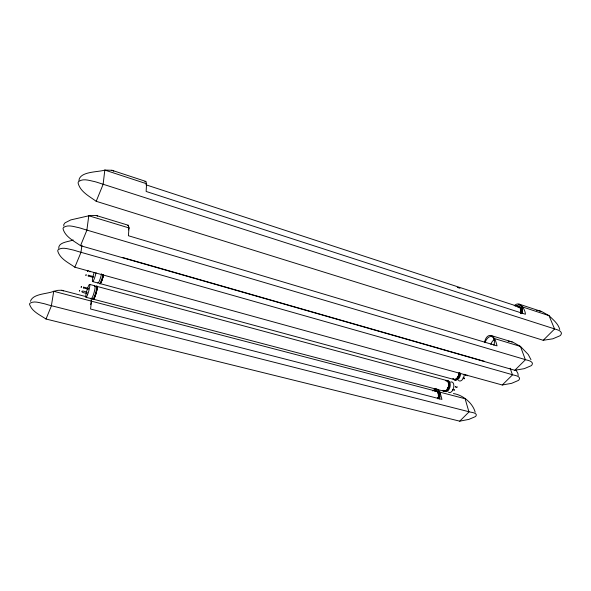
<?xml version="1.0" encoding="UTF-8"?>
<svg xmlns="http://www.w3.org/2000/svg" width="591" height="591" viewBox="0 0 591 591"><rect width="100%" height="100%" fill="white"/><g stroke="black" fill="none" stroke-linecap="round" stroke-linejoin="round"><path stroke-width="0.89" d="M90.201 271.217L90.002 271.919M88.436 275.303L88.244 275.975M83.383 287.824L83.575 287.13L88.62 288.415M83.627 287.196L83.442 287.824M81.159 287.233L81.351 286.532M81.403 286.569L81.211 287.248M79.453 291.186L79.645 290.491M79.696 290.528L79.645 290.809M81.935 245.213L80.937 252.505L74.85 267.198L502.261 385L511.599 383.337L518.292 380.486A3.169 1.263 -28.2 0 0 519.164 379.629C520.708 377.56 517.642 376.024 515.98 375.647A47.745 18.978 -27 0 0 514.104 375.182L77.51 251.315A61.242 42.301 27.2 0 0 73.181 250.008C68.453 249.136 62.58 246.713 58.213 249.72A4.181 2.962 29.9 0 0 57.719 250.99C59.913 258.873 68.622 262.773 74.85 267.198M475.194 412.2C472.748 403.047 462.879 394.906 453.408 393.562M465.59 374.997L465.649 375.381M518.204 375.544L517.901 373.409L516.069 370.217M484.509 342.337C485.093 339.648 486.304 336.442 489.163 335.489C494.549 334.587 496.063 342.448 497.053 345.853L128.395 235.728L129.008 227.934L128.328 225.26L96.303 215.523L89.714 215.589L70.817 219.896L65.003 222.859L63.725 224.661L63.85 226.035M46.032 319.029C40.085 315.01 31.966 311.583 29.55 304.365A3.938 2.63 27.9 0 1 29.978 303.227C34.138 300.568 39.567 302.858 44.007 303.648A57.903 37.669 25.8 0 1 48.093 304.86L470.599 412.156A45.352 17.523 -25.5 0 1 472.512 412.511C474.004 412.806 477.351 413.781 476.05 415.879A2.999 1.167 -26.6 0 1 475.26 416.662L468.862 419.388L459.724 421.169L46.032 319.029L51.343 305.968L53.729 291.289L57.903 290.344L61.575 290.233L85.717 296.549M96.2 201.295C89.448 196.352 80.154 191.728 78.093 183.003A4.521 3.391 33.7 0 1 78.655 181.533C83.265 178.068 89.714 180.669 94.796 181.636A65.793 48.233 30.1 0 1 99.436 183.062L556.19 329.416A50.892 21.025 -28.7 0 1 558.044 330.051C559.943 330.62 562.61 332.755 560.874 334.838A3.391 1.396 -30 0 1 559.906 335.791L552.851 338.798L543.225 340.29L96.2 201.295L103.115 184.377L104.814 170.075L111.913 170.267L145.844 181.422L146.583 183.757L146.125 191.454L525.429 314.249C525.318 309.514 519.548 299.814 514.214 305.835M80.524 245.679C74.141 241.076 65.202 236.954 63.045 228.798A4.292 3.095 31.1 0 1 63.562 227.461C68.009 224.307 74.074 226.796 78.913 227.69A62.749 44.192 28.1 0 1 83.346 229.042L527.024 360.104A48.758 19.673 -27.5 0 1 528.893 360.628C530.637 361.057 533.592 362.793 531.981 364.869A3.243 1.308 -28.8 0 1 531.08 365.755L524.269 368.658L514.827 370.269L80.524 245.679L86.855 230.268L88.783 215.759L129.008 227.934L128.646 228.724M91.177 301.831L91.309 298.381M146.191 184.628L146.583 183.757L104.814 170.075C98.128 172.291 79.807 171.213 78.913 180.573M88.377 275.28L88.177 275.982L93.245 277.415M432.848 391.02L434.673 389.063L436.461 388.701M463.056 378.277L463.1 377.723M439.556 392.69L440.029 392.188L465.11 398.74L468.958 411.964L459.724 421.169M522.016 307.593L522.599 306.973L549.009 315.631C553.065 319.724 558.31 323.691 559.758 329.549M494.01 339.16L494.549 338.591L520.464 346.429L528.265 354.511L530.969 359.697M543.225 340.29L554.58 329.002L549.009 315.631L541.91 311.664L519.016 304.099M514.827 370.269L525.399 359.779L520.464 346.429L512.922 342.189L490.944 335.474M502.261 385L512.478 374.893L510.151 368.23M144.884 181.814L145.844 181.422M127.612 225.496L128.328 225.26M465.789 375.388L465.907 374.753M454.139 390.311L454.28 389.705M454.154 389.661L453.991 390.289M467.252 375.81L467.437 375.196M456.902 386.795L456.74 387.415M455.417 386.396L455.255 387.024M455.388 387.046L455.558 386.448M452.64 389.927L452.802 389.314M464.489 378.1L464.327 378.742M464.43 378.765L464.607 378.144M456.858 387.452L457.028 386.832M73.181 239.976C68.763 241.845 58.265 242.037 58.716 248.479M508.127 341.251L509.339 341.288M536.635 310.46L537.995 310.57M510.003 341.376L512.153 341.923M538.726 310.696L541.083 311.354M91.302 301.137L436.845 391.382M86.005 297.266L91.302 298.662M93.341 299.194L444.173 391.249M87.025 293.247C79.534 292.877 80.457 289.058 87.239 292.449M83.397 287.883L88.399 289.221M89.603 284.404L94.885 285.83M96.924 286.376L446.951 380.589M94.028 272.865A6.782 1.019 -74.3 0 0 92.639 281.567L97.958 283.023M100.019 283.577L454.442 379.607M88.421 275.229L93.474 276.61M122.566 257.477L321.149 314.471M322.036 314.73L484.554 361.367M96.303 215.523L97.626 216.07M62.018 290.321L63.267 290.979M145.947 184.806L518.979 306.81M457.316 287.374L459.946 288.231M111.913 170.267L113.797 171.176M437.658 389.181L440.029 392.188L441.942 399.398L90.563 309.019L91.479 301.151L53.729 291.289C47.214 294.141 32.867 293.542 30.437 301.321M485.041 342.706A7.735 4.61 -72.9 0 1 489.533 336.796A7.735 4.61 -72.9 0 1 493.943 338.961L494.076 339.36A7.735 4.61 -72.9 0 1 493.877 345.336M490.862 344.442A6.427 3.864 -72.9 0 1 494.305 339.685M128.557 226.708A9.456 1.618 -73.8 0 1 128.668 228.51L128.631 228.946A9.456 1.618 -73.8 0 1 128.52 229.899M518.108 306.618A6.316 3.871 -70.4 0 1 521.144 313.703M519.666 307.165A6.028 3.701 -70.4 0 1 522.141 313.592M520.346 309.307A5.363 3.28 -70.4 0 1 520.486 309.906M520.568 311.25A5.363 3.28 -70.4 0 1 520.361 312.691M517.406 306.559A6.316 3.871 -70.4 0 1 520.856 313.149M519.097 307.217A5.703 3.487 -70.4 0 1 520.206 308.28M520.339 308.539A5.703 3.487 -70.4 0 1 520.76 310.083M520.789 311.169A5.703 3.487 -70.4 0 1 520.472 313.082M517.886 307.032A5.703 3.487 -70.4 0 1 518.388 307.025M517.384 306.825A6.036 3.694 -70.4 0 1 520.678 313.119M515.611 306.411A8.052 4.927 -70.4 0 1 521.942 307.386L522.097 307.793A8.052 4.927 -70.4 0 1 522.119 313.363M434.355 390.976A7.255 4.004 -76.4 0 1 439.497 392.49L439.608 392.889A7.255 4.004 -76.4 0 1 439.12 399.095M91.088 302.511A8.739 1.337 -74.6 0 1 90.719 304.587M435.486 391.604A5.696 3.147 -76.4 0 1 438.758 392.69A5.696 3.147 -76.4 0 1 438.596 398.615M437.599 391.678A5.437 3.007 -76.4 0 1 439.985 394.441M440 396.576A5.437 3.007 -76.4 0 1 439.468 398.785M437.635 392.675A4.831 2.667 -76.4 0 1 437.968 393.303M438.249 394.367A4.831 2.667 -76.4 0 1 438.315 395.608M437.997 397.588A4.831 2.667 -76.4 0 1 437.665 398.541M435.094 391.501A5.696 3.147 -76.4 0 1 438.367 392.587A5.696 3.147 -76.4 0 1 438.204 398.511M437.31 391.951A5.134 2.837 -76.4 0 1 437.473 392.084M437.628 392.247A5.134 2.837 -76.4 0 1 438.219 393.355M438.3 393.628A5.134 2.837 -76.4 0 1 438.374 393.924M438.426 394.227A5.134 2.837 -76.4 0 1 437.805 398.659M435.56 391.493A5.437 3.007 -76.4 0 1 438.389 393.17A5.437 3.007 -76.4 0 1 437.946 398.777M459.813 372.552A5.844 3.324 -75.1 0 1 457.56 378.831A5.844 3.324 -75.1 0 1 453.593 379.149M460.655 373.276A5.578 3.184 -75.1 0 1 458.727 378.661A5.578 3.184 -75.1 0 1 455.233 379.703M458.557 375.056A4.957 2.822 -75.1 0 1 458.343 375.721M458.217 376.039A4.957 2.822 -75.1 0 1 457.774 376.932M457.427 377.472A4.957 2.822 -75.1 0 1 456.03 378.779M103.418 275.221A6.76 1.071 -74.3 0 1 101.416 281.582A6.76 1.071 -74.3 0 1 99.842 283.385M459.251 372.522A5.578 3.177 -75.1 0 1 457.316 378.277A5.578 3.177 -75.1 0 1 453.652 379.178M459.414 372.441A5.844 3.324 -75.1 0 1 457.161 378.72A5.844 3.324 -75.1 0 1 453.194 379.038M453.038 378.816A5.844 3.324 -75.1 0 1 452.898 378.565M96.045 272.732A6.782 1.019 -74.3 0 1 92.639 281.567M103.004 274.52A7.077 1.116 -74.3 0 1 100.81 281.634A7.077 1.116 -74.3 0 1 99.125 283.392M103.595 274.682A7.077 1.123 -74.3 0 1 101.32 281.959A7.077 1.123 -74.3 0 1 99.68 283.392M101.526 273.796A6.767 1.056 -74.3 0 1 99.487 280.673A6.767 1.056 -74.3 0 1 97.781 282.83M459.059 372.958A5.267 2.999 -75.1 0 1 456.045 379.06M455.816 379.171A5.267 2.999 -75.1 0 1 454.124 379.156M464.29 374.273A5.563 3.199 -75.1 0 1 462.14 379.895A5.563 3.199 -75.1 0 1 458.498 380.375M103.233 275.746A6.383 1.012 -74.3 0 1 103.129 276.167M102.908 277.031A6.383 1.012 -74.3 0 1 102.531 278.324M102.265 279.151A6.383 1.012 -74.3 0 1 102.125 279.55M101.851 280.319A6.383 1.012 -74.3 0 1 101.711 280.673M100.677 282.779A6.383 1.012 -74.3 0 1 100.463 283.037M446.257 380.501A5.762 3.236 -75.8 0 1 448.931 387.467A5.762 3.236 -75.8 0 1 443.08 390.282M448.34 380.966A5.504 3.095 -75.8 0 1 449.906 387.304A5.504 3.095 -75.8 0 1 445.363 391.538M444.801 391.168A5.504 3.095 -75.8 0 1 444.631 390.998M447.158 381.328A4.898 2.748 -75.8 0 1 447.321 381.431M447.631 381.712A4.898 2.748 -75.8 0 1 447.904 382.067M448.303 383.005A4.898 2.748 -75.8 0 1 448.34 386.152M447.971 387.467A4.898 2.748 -75.8 0 1 447.712 388.088M447.409 388.664A4.898 2.748 -75.8 0 1 447.069 389.188M445.917 390.333A4.898 2.748 -75.8 0 1 445.304 390.629M96.673 286.458A6.656 1.042 -74.4 0 1 97.16 286.849M97.183 287.248A6.656 1.042 -74.4 0 1 95.321 295.67A6.656 1.042 -74.4 0 1 93.119 298.691M445.85 380.641A5.511 3.088 -75.8 0 1 448.51 386.935A5.511 3.088 -75.8 0 1 443.087 390.437M445.865 380.39A5.77 3.236 -75.8 0 1 448.591 387.171A5.77 3.236 -75.8 0 1 442.822 390.429M96.532 286.384A6.966 1.086 -74.4 0 1 96.111 293.335A6.966 1.086 -74.4 0 1 93.001 298.765M95.845 286.391A6.974 1.086 -74.4 0 1 95.661 292.715A6.974 1.086 -74.4 0 1 92.447 298.817M94.331 286.28A6.664 1.027 -74.4 0 1 94.146 292.323A6.664 1.027 -74.4 0 1 91.08 298.152M447.069 380.951A5.201 2.918 -75.8 0 1 448.177 382.052M448.384 382.547A5.201 2.918 -75.8 0 1 447.165 389.395M446.368 390.289A5.201 2.918 -75.8 0 1 444.247 390.954M443.531 390.533A5.201 2.918 -75.8 0 1 443.368 390.37M446.05 380.87A5.201 2.918 -75.8 0 1 446.877 380.885M450.593 382.067A5.489 3.11 -75.8 0 1 453.652 387.703A5.489 3.11 -75.8 0 1 448.392 392.114M96.584 286.812A6.287 0.983 -74.4 0 1 96.983 286.916M96.968 288.925A6.287 0.983 -74.4 0 1 96.924 289.265M96.865 289.62A6.287 0.983 -74.4 0 1 96.725 290.373M96.355 292.006A6.287 0.983 -74.4 0 1 95.897 293.705M95.639 294.54A6.287 0.983 -74.4 0 1 95.506 294.939M95.232 295.714A6.287 0.983 -74.4 0 1 95.099 296.076M94.191 298.086A6.287 0.983 -74.4 0 1 94.08 298.278M93.674 298.773A6.287 0.983 -74.4 0 1 93.326 298.736M87.697 271.262L87.896 270.56L87.697 271.262M85.931 275.354L86.123 274.682L85.931 275.332M87.601 294.636A6.678 0.983 -74.4 0 0 89.662 284.434A6.678 0.983 -74.4 0 0 86.168 293.439A6.678 0.983 -74.4 0 0 87.601 294.636"/></g></svg>
